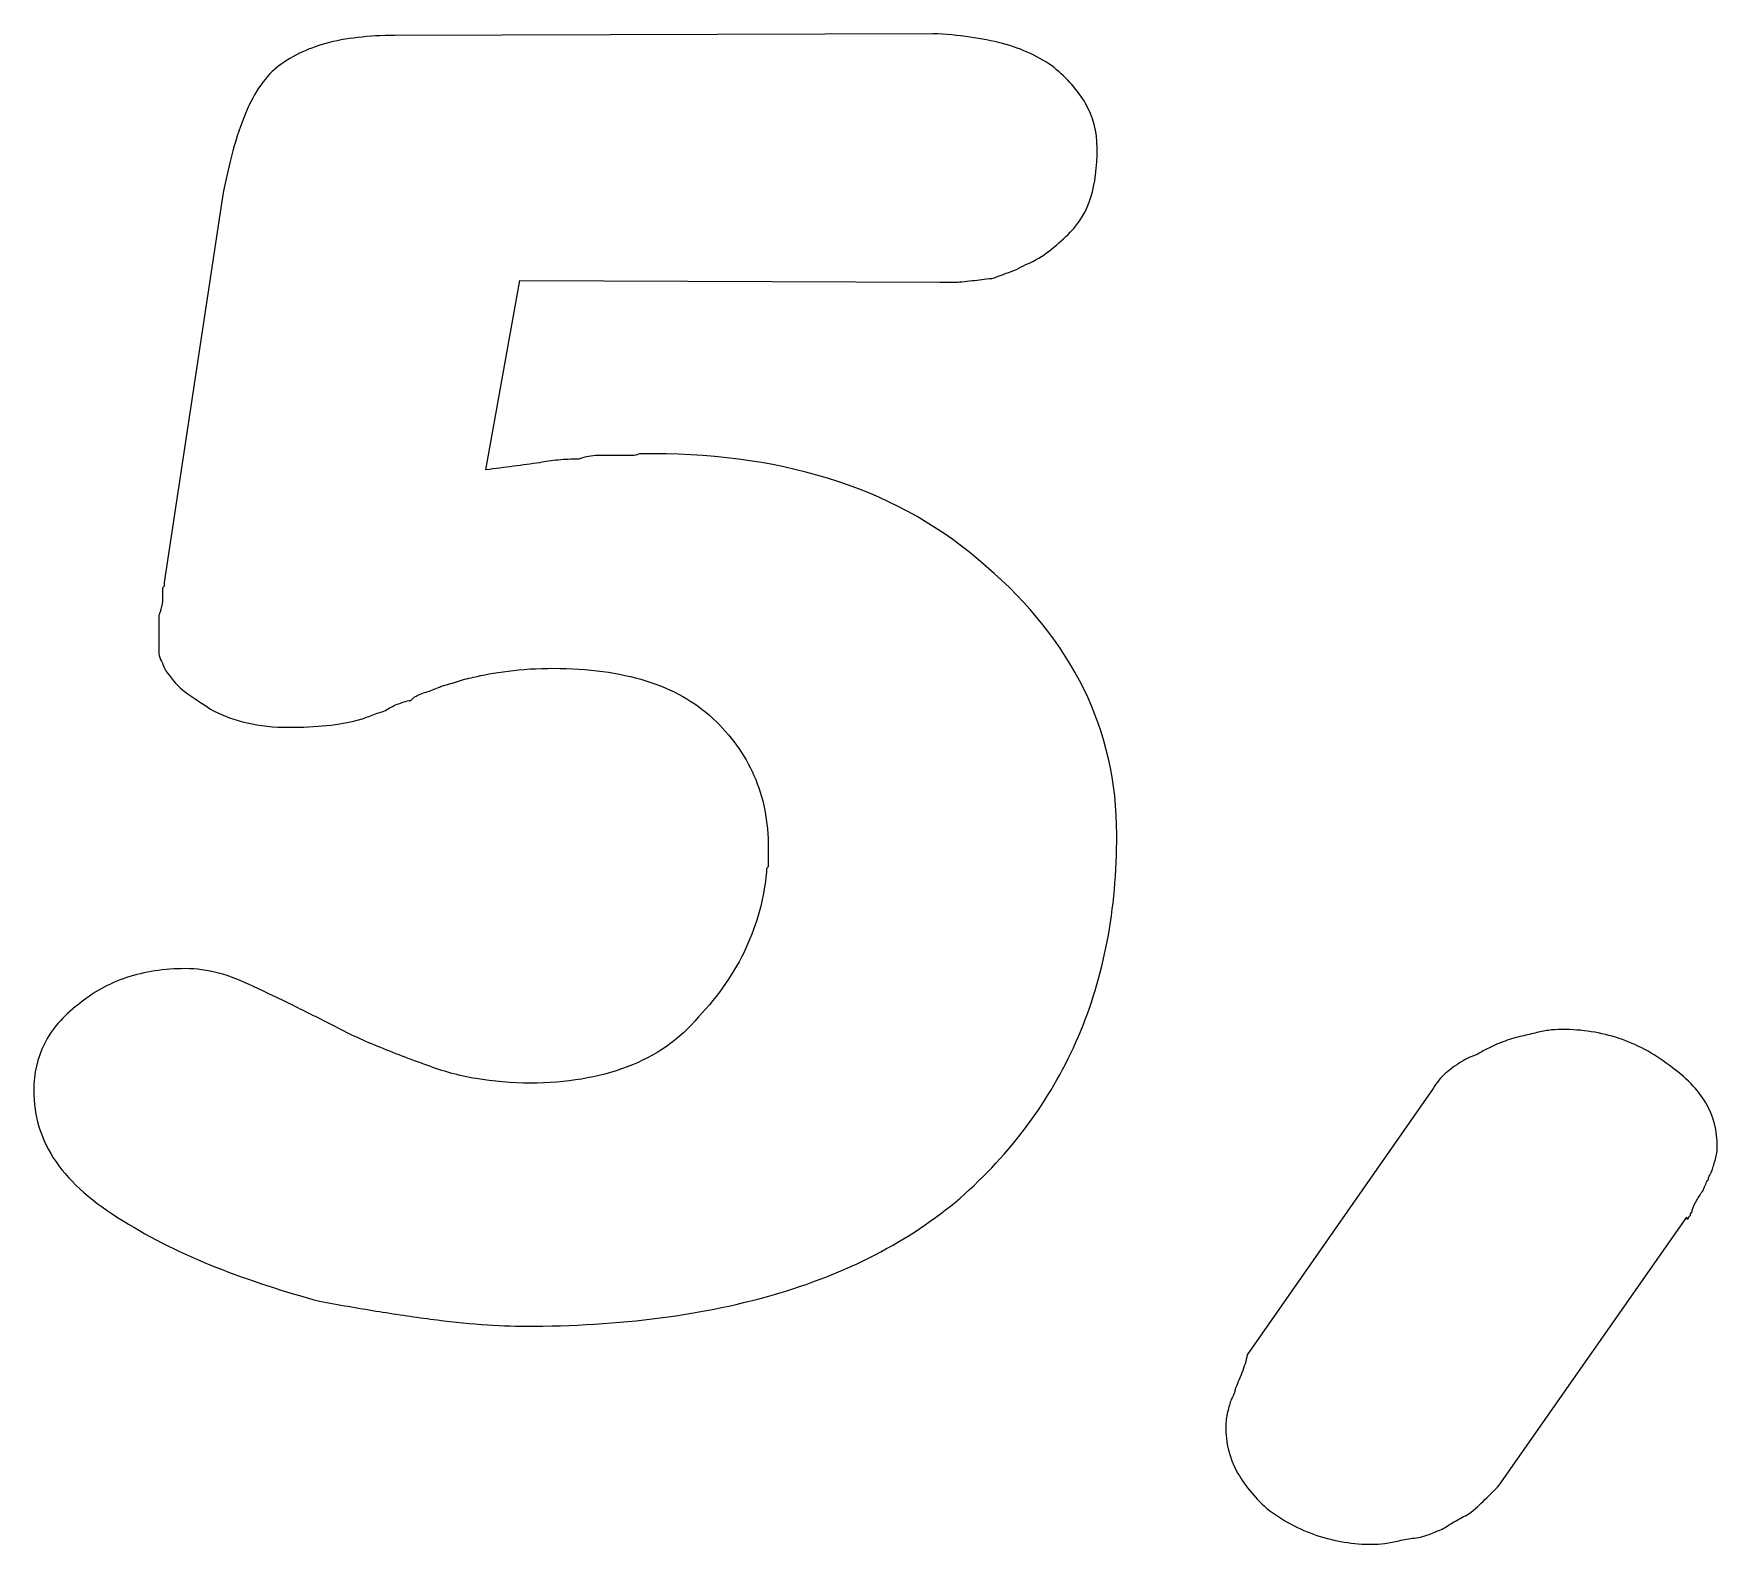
# Model space of a CAD drawing. Header units: millimetres. Extents: x -847 to 848, y -600 to 600.
# Drawn here: x -22.37 to -7.75, y 118.63 to 131.75 of the extents above; entities that cross this region are included whole.
import ezdxf

# ---------------------------------------------------------------- set-up
doc = ezdxf.new("R2010")
doc.units = ezdxf.units.MM
doc.header["$MEASUREMENT"] = 0

msp = doc.modelspace()

# ---------------------------------------------------------------- linework, layer by layer
at = {"color": 250}
for points, knots in [([(-18.1471, 129.6044), (-18.1471, 129.6044), (-18.442, 127.9591), (-18.442, 127.9591), (-18.442, 127.9591), (-18.3592, 127.9694), (-18.279, 127.9798), (-18.2014, 127.9901), (-18.2014, 127.9901), (-18.1238, 128.0005), (-18.0488, 128.0108), (-17.9763, 128.0212), (-17.9763, 128.0212), (-17.9246, 128.0315), (-17.8703, 128.0393), (-17.8133, 128.0445), (-17.8133, 128.0445), (-17.7564, 128.0496), (-17.6969, 128.0522), (-17.6348, 128.0522), (-17.6348, 128.0522), (-17.6038, 128.0626), (-17.5753, 128.0703), (-17.5495, 128.0755), (-17.5495, 128.0755), (-17.5236, 128.0807), (-17.4951, 128.0833), (-17.4641, 128.0833), (-17.4641, 128.0833), (-17.4227, 128.0833), (-17.3839, 128.0833), (-17.3477, 128.0833), (-17.3477, 128.0833), (-17.3115, 128.0833), (-17.2727, 128.0833), (-17.2313, 128.0833), (-17.2313, 128.0833), (-17.2106, 128.0833), (-17.1899, 128.0833), (-17.1692, 128.0833), (-17.1692, 128.0833), (-17.1485, 128.0833), (-17.1278, 128.0884), (-17.1071, 128.0988), (-17.1071, 128.0988), (-17.0864, 128.0988), (-17.0657, 128.0988), (-17.045, 128.0988), (-17.045, 128.0988), (-17.0243, 128.0988), (-17.0036, 128.0988), (-16.9829, 128.0988), (-16.9829, 128.0988), (-16.4034, 128.0988), (-15.8705, 128.0186), (-15.3841, 127.8582), (-15.3841, 127.8582), (-14.8978, 127.6978), (-14.4683, 127.452), (-14.0958, 127.1209), (-14.0958, 127.1209), (-13.7232, 126.8001), (-13.4413, 126.4457), (-13.2498, 126.0576), (-13.2498, 126.0576), (-13.0584, 125.6696), (-12.9627, 125.2479), (-12.9627, 124.7926), (-12.9627, 124.7926), (-12.9627, 124.1406), (-13.0739, 123.556), (-13.2964, 123.0386), (-13.2964, 123.0386), (-13.5189, 122.5211), (-13.8474, 122.0658), (-14.282, 121.6726), (-14.282, 121.6726), (-14.7167, 121.2897), (-15.2548, 121.0026), (-15.8964, 120.8111), (-15.8964, 120.8111), (-16.5379, 120.6197), (-17.2727, 120.524), (-18.1005, 120.524), (-18.1005, 120.524), (-18.2143, 120.524), (-18.3411, 120.5291), (-18.4808, 120.5395), (-18.4808, 120.5395), (-18.6205, 120.5498), (-18.768, 120.5653), (-18.9232, 120.586), (-18.9232, 120.586), (-19.0784, 120.6067), (-19.2362, 120.63), (-19.3966, 120.6559), (-19.3966, 120.6559), (-19.557, 120.6818), (-19.72, 120.7102), (-19.8856, 120.7413), (-19.8856, 120.7413), (-20.196, 120.8241), (-20.4961, 120.9224), (-20.7858, 121.0362), (-20.7858, 121.0362), (-21.0756, 121.15), (-21.3446, 121.2845), (-21.593, 121.4398), (-21.593, 121.4398), (-21.8517, 121.595), (-22.0457, 121.7657), (-22.1751, 121.952), (-22.1751, 121.952), (-22.3044, 122.1383), (-22.3691, 122.3452), (-22.3691, 122.5729), (-22.3691, 122.5729), (-22.3691, 122.7178), (-22.3381, 122.8523), (-22.276, 122.9765), (-22.276, 122.9765), (-22.2139, 123.1006), (-22.1156, 123.2145), (-21.9811, 123.318), (-21.9811, 123.318), (-21.8569, 123.4214), (-21.7172, 123.499), (-21.562, 123.5508), (-21.562, 123.5508), (-21.4067, 123.6025), (-21.236, 123.6284), (-21.0497, 123.6284), (-21.0497, 123.6284), (-20.9566, 123.6284), (-20.8609, 123.6155), (-20.7626, 123.5896), (-20.7626, 123.5896), (-20.6643, 123.5637), (-20.5634, 123.5249), (-20.4599, 123.4732), (-20.4599, 123.4732), (-20.3461, 123.4214), (-20.2322, 123.3671), (-20.1184, 123.3102), (-20.1184, 123.3102), (-20.0046, 123.2533), (-19.8856, 123.1938), (-19.7614, 123.1317), (-19.7614, 123.1317), (-19.6476, 123.0696), (-19.5208, 123.0101), (-19.3811, 122.9532), (-19.3811, 122.9532), (-19.2414, 122.8963), (-19.0991, 122.8419), (-18.9542, 122.7902), (-18.9542, 122.7902), (-18.8197, 122.7385), (-18.6774, 122.6997), (-18.5274, 122.6738), (-18.5274, 122.6738), (-18.3773, 122.6479), (-18.2195, 122.635), (-18.0539, 122.635), (-18.0539, 122.635), (-17.7435, 122.635), (-17.4641, 122.6815), (-17.2157, 122.7747), (-17.2157, 122.7747), (-16.9674, 122.8678), (-16.7604, 123.0127), (-16.5949, 123.2093), (-16.5949, 123.2093), (-16.4189, 123.3956), (-16.2818, 123.5948), (-16.1835, 123.8069), (-16.1835, 123.8069), (-16.0852, 124.019), (-16.0257, 124.2389), (-16.005, 124.4666), (-16.005, 124.4666), (-16.005, 124.4769), (-16.005, 124.4847), (-16.005, 124.4899), (-16.005, 124.4899), (-16.005, 124.4951), (-15.9998, 124.5028), (-15.9895, 124.5132), (-15.9895, 124.5132), (-15.9895, 124.5235), (-15.9895, 124.5313), (-15.9895, 124.5364), (-15.9895, 124.5364), (-15.9895, 124.5416), (-15.9895, 124.5494), (-15.9895, 124.5597), (-15.9895, 124.5597), (-15.9895, 124.5701), (-15.9895, 124.5804), (-15.9895, 124.5908), (-15.9895, 124.5908), (-15.9895, 124.6011), (-15.9895, 124.6115), (-15.9895, 124.6218), (-15.9895, 124.6218), (-15.9895, 124.6218), (-15.9895, 124.627), (-15.9895, 124.6373), (-15.9895, 124.6373), (-15.9895, 124.6477), (-15.9895, 124.658), (-15.9895, 124.6684), (-15.9895, 124.6684), (-15.9895, 124.9064), (-16.0309, 125.1185), (-16.1137, 125.3048), (-16.1137, 125.3048), (-16.1965, 125.4911), (-16.3155, 125.6566), (-16.4707, 125.8015), (-16.4707, 125.8015), (-16.6259, 125.9464), (-16.8199, 126.055), (-17.0528, 126.1275), (-17.0528, 126.1275), (-17.2856, 126.1999), (-17.5521, 126.2361), (-17.8522, 126.2361), (-17.8522, 126.2361), (-17.997, 126.2361), (-18.129, 126.2284), (-18.248, 126.2128), (-18.248, 126.2128), (-18.367, 126.1973), (-18.4679, 126.1792), (-18.5507, 126.1585), (-18.5507, 126.1585), (-18.6024, 126.1482), (-18.6515, 126.1352), (-18.6981, 126.1197), (-18.6981, 126.1197), (-18.7447, 126.1042), (-18.7887, 126.0913), (-18.8301, 126.0809), (-18.8301, 126.0809), (-18.8714, 126.0602), (-18.9102, 126.0447), (-18.9465, 126.0343), (-18.9465, 126.0343), (-18.9827, 126.024), (-19.0215, 126.0085), (-19.0629, 125.9878), (-19.0629, 125.9878), (-19.0732, 125.9774), (-19.081, 125.9697), (-19.0862, 125.9645), (-19.0862, 125.9645), (-19.0913, 125.9593), (-19.0939, 125.9567), (-19.0939, 125.9567), (-19.0939, 125.9567), (-19.0939, 125.9567), (-19.0939, 125.9567), (-19.0939, 125.9567), (-19.0939, 125.9567), (-19.0939, 125.9567), (-19.0939, 125.9567), (-19.0939, 125.9567), (-19.0939, 125.9567), (-19.1043, 125.9567), (-19.1095, 125.9567), (-19.1095, 125.9567), (-19.1095, 125.9567), (-19.1095, 125.9567), (-19.1095, 125.9567), (-19.1095, 125.9567), (-19.1095, 125.9567), (-19.1508, 125.9464), (-19.1896, 125.9334), (-19.2259, 125.9179), (-19.2259, 125.9179), (-19.2621, 125.9024), (-19.2957, 125.8843), (-19.3268, 125.8636), (-19.3268, 125.8636), (-19.3682, 125.8532), (-19.407, 125.8403), (-19.4432, 125.8248), (-19.4432, 125.8248), (-19.4794, 125.8093), (-19.5182, 125.7963), (-19.5596, 125.786), (-19.5596, 125.786), (-19.632, 125.7653), (-19.72, 125.7498), (-19.8235, 125.7394), (-19.8235, 125.7394), (-19.927, 125.7291), (-20.0356, 125.7239), (-20.1494, 125.7239), (-20.1494, 125.7239), (-20.284, 125.7239), (-20.4056, 125.7368), (-20.5142, 125.7627), (-20.5142, 125.7627), (-20.6229, 125.7886), (-20.7186, 125.8222), (-20.8014, 125.8636), (-20.8014, 125.8636), (-20.8842, 125.9153), (-20.9592, 125.9645), (-21.0264, 126.0111), (-21.0264, 126.0111), (-21.0937, 126.0576), (-21.148, 126.1119), (-21.1894, 126.174), (-21.1894, 126.174), (-21.2101, 126.1947), (-21.2256, 126.218), (-21.236, 126.2439), (-21.236, 126.2439), (-21.2463, 126.2698), (-21.2567, 126.293), (-21.267, 126.3137), (-21.267, 126.3137), (-21.2774, 126.3344), (-21.2826, 126.3577), (-21.2826, 126.3836), (-21.2826, 126.3836), (-21.2826, 126.4095), (-21.2826, 126.4327), (-21.2826, 126.4534), (-21.2826, 126.4534), (-21.2826, 126.4845), (-21.2826, 126.5155), (-21.2826, 126.5466), (-21.2826, 126.5466), (-21.2826, 126.5776), (-21.2826, 126.6087), (-21.2826, 126.6397), (-21.2826, 126.6397), (-21.2826, 126.6604), (-21.2826, 126.6759), (-21.2826, 126.6863), (-21.2826, 126.6863), (-21.2826, 126.6966), (-21.2774, 126.7121), (-21.267, 126.7328), (-21.267, 126.7328), (-21.267, 126.7432), (-21.2644, 126.7561), (-21.2593, 126.7716), (-21.2593, 126.7716), (-21.2541, 126.7872), (-21.2515, 126.8001), (-21.2515, 126.8104), (-21.2515, 126.8104), (-21.2515, 126.8104), (-21.2515, 126.8104), (-21.2515, 126.8104), (-21.2515, 126.8104), (-21.2515, 126.8104), (-21.2515, 126.8156), (-21.2515, 126.826), (-21.2515, 126.826), (-21.2515, 126.826), (-21.2515, 126.826), (-21.2515, 126.826), (-21.2515, 126.826), (-21.2515, 126.826), (-21.2515, 126.826), (-21.2515, 126.826), (-21.2515, 126.826), (-21.2515, 126.826), (-21.2515, 126.8286), (-21.2515, 126.8337), (-21.2515, 126.8337), (-21.2515, 126.8389), (-21.2515, 126.8467), (-21.2515, 126.857), (-21.2515, 126.857), (-21.2515, 126.8674), (-21.2515, 126.8777), (-21.2515, 126.8881), (-21.2515, 126.8881), (-21.2515, 126.8984), (-21.2515, 126.9088), (-21.2515, 126.9191), (-21.2515, 126.9191), (-21.2515, 126.9191), (-21.2515, 126.9217), (-21.2515, 126.9269), (-21.2515, 126.9269), (-21.2515, 126.932), (-21.2463, 126.9398), (-21.236, 126.9501), (-21.236, 126.9501), (-21.236, 126.9501), (-21.236, 126.9527), (-21.236, 126.9579), (-21.236, 126.9579), (-21.236, 126.9631), (-21.236, 126.9708), (-21.236, 126.9812), (-21.236, 126.9812), (-21.236, 126.9812), (-20.7393, 130.2719), (-20.7393, 130.2719), (-20.7393, 130.2719), (-20.6875, 130.572), (-20.6229, 130.8203), (-20.5453, 131.017), (-20.5453, 131.017), (-20.4676, 131.2136), (-20.3719, 131.3585), (-20.2581, 131.4516), (-20.2581, 131.4516), (-20.1443, 131.5447), (-20.002, 131.6146), (-19.8312, 131.6611), (-19.8312, 131.6611), (-19.6605, 131.7077), (-19.4613, 131.731), (-19.2336, 131.731), (-19.2336, 131.731), (-19.2336, 131.731), (-14.5614, 131.7465), (-14.5614, 131.7465), (-14.5614, 131.7465), (-14.3338, 131.7362), (-14.132, 131.7077), (-13.9561, 131.6611), (-13.9561, 131.6611), (-13.7802, 131.6146), (-13.6301, 131.5447), (-13.5059, 131.4516), (-13.5059, 131.4516), (-13.3921, 131.3585), (-13.3016, 131.255), (-13.2343, 131.1411), (-13.2343, 131.1411), (-13.167, 131.0273), (-13.1334, 130.898), (-13.1334, 130.7531), (-13.1334, 130.7531), (-13.1334, 130.5875), (-13.1515, 130.4452), (-13.1877, 130.3262), (-13.1877, 130.3262), (-13.2239, 130.2072), (-13.2835, 130.1063), (-13.3662, 130.0235), (-13.3662, 130.0235), (-13.418, 129.9718), (-13.4723, 129.9226), (-13.5292, 129.8761), (-13.5292, 129.8761), (-13.5861, 129.8295), (-13.6456, 129.7907), (-13.7077, 129.7597), (-13.7077, 129.7597), (-13.7388, 129.7493), (-13.7672, 129.7364), (-13.7931, 129.7209), (-13.7931, 129.7209), (-13.819, 129.7053), (-13.8474, 129.6924), (-13.8785, 129.6821), (-13.8785, 129.6821), (-13.9095, 129.6717), (-13.938, 129.6614), (-13.9638, 129.651), (-13.9638, 129.651), (-13.9897, 129.6407), (-14.0182, 129.6303), (-14.0492, 129.62), (-14.0492, 129.62), (-14.0803, 129.62), (-14.1087, 129.6174), (-14.1346, 129.6122), (-14.1346, 129.6122), (-14.1605, 129.607), (-14.1889, 129.6044), (-14.22, 129.6044), (-14.22, 129.6044), (-14.282, 129.5941), (-14.3364, 129.5889), (-14.3829, 129.5889), (-14.3829, 129.5889), (-14.4295, 129.5889), (-14.4683, 129.5889), (-14.4994, 129.5889), (-14.4994, 129.5889), (-14.4994, 129.5889), (-18.1471, 129.6044), (-18.1471, 129.6044), (-18.1471, 129.6044), (-18.1471, 129.6044), (-18.1471, 129.6044), (-18.1471, 129.6044)], [0, 0, 0, 0, 0.008, 0.008, 0.008, 0.008, 0.016, 0.016, 0.016, 0.016, 0.024, 0.024, 0.024, 0.024, 0.032, 0.032, 0.032, 0.032, 0.04, 0.04, 0.04, 0.04, 0.048, 0.048, 0.048, 0.048, 0.056, 0.056, 0.056, 0.056, 0.064, 0.064, 0.064, 0.064, 0.072, 0.072, 0.072, 0.072, 0.08, 0.08, 0.08, 0.08, 0.088, 0.088, 0.088, 0.088, 0.096, 0.096, 0.096, 0.096, 0.104, 0.104, 0.104, 0.104, 0.112, 0.112, 0.112, 0.112, 0.12, 0.12, 0.12, 0.12, 0.128, 0.128, 0.128, 0.128, 0.136, 0.136, 0.136, 0.136, 0.144, 0.144, 0.144, 0.144, 0.152, 0.152, 0.152, 0.152, 0.16, 0.16, 0.16, 0.16, 0.168, 0.168, 0.168, 0.168, 0.176, 0.176, 0.176, 0.176, 0.184, 0.184, 0.184, 0.184, 0.192, 0.192, 0.192, 0.192, 0.2, 0.2, 0.2, 0.2, 0.208, 0.208, 0.208, 0.208, 0.216, 0.216, 0.216, 0.216, 0.224, 0.224, 0.224, 0.224, 0.232, 0.232, 0.232, 0.232, 0.24, 0.24, 0.24, 0.24, 0.248, 0.248, 0.248, 0.248, 0.256, 0.256, 0.256, 0.256, 0.264, 0.264, 0.264, 0.264, 0.272, 0.272, 0.272, 0.272, 0.28, 0.28, 0.28, 0.28, 0.288, 0.288, 0.288, 0.288, 0.296, 0.296, 0.296, 0.296, 0.304, 0.304, 0.304, 0.304, 0.312, 0.312, 0.312, 0.312, 0.32, 0.32, 0.32, 0.32, 0.328, 0.328, 0.328, 0.328, 0.336, 0.336, 0.336, 0.336, 0.344, 0.344, 0.344, 0.344, 0.352, 0.352, 0.352, 0.352, 0.36, 0.36, 0.36, 0.36, 0.368, 0.368, 0.368, 0.368, 0.376, 0.376, 0.376, 0.376, 0.384, 0.384, 0.384, 0.384, 0.392, 0.392, 0.392, 0.392, 0.4, 0.4, 0.4, 0.4, 0.408, 0.408, 0.408, 0.408, 0.416, 0.416, 0.416, 0.416, 0.424, 0.424, 0.424, 0.424, 0.432, 0.432, 0.432, 0.432, 0.44, 0.44, 0.44, 0.44, 0.448, 0.448, 0.448, 0.448, 0.456, 0.456, 0.456, 0.456, 0.464, 0.464, 0.464, 0.464, 0.472, 0.472, 0.472, 0.472, 0.48, 0.48, 0.48, 0.48, 0.488, 0.488, 0.488, 0.488, 0.496, 0.496, 0.496, 0.496, 0.504, 0.504, 0.504, 0.504, 0.512, 0.512, 0.512, 0.512, 0.52, 0.52, 0.52, 0.52, 0.528, 0.528, 0.528, 0.528, 0.536, 0.536, 0.536, 0.536, 0.544, 0.544, 0.544, 0.544, 0.552, 0.552, 0.552, 0.552, 0.56, 0.56, 0.56, 0.56, 0.568, 0.568, 0.568, 0.568, 0.576, 0.576, 0.576, 0.576, 0.584, 0.584, 0.584, 0.584, 0.592, 0.592, 0.592, 0.592, 0.6, 0.6, 0.6, 0.6, 0.608, 0.608, 0.608, 0.608, 0.616, 0.616, 0.616, 0.616, 0.624, 0.624, 0.624, 0.624, 0.632, 0.632, 0.632, 0.632, 0.64, 0.64, 0.64, 0.64, 0.648, 0.648, 0.648, 0.648, 0.656, 0.656, 0.656, 0.656, 0.664, 0.664, 0.664, 0.664, 0.672, 0.672, 0.672, 0.672, 0.68, 0.68, 0.68, 0.68, 0.688, 0.688, 0.688, 0.688, 0.696, 0.696, 0.696, 0.696, 0.704, 0.704, 0.704, 0.704, 0.712, 0.712, 0.712, 0.712, 0.72, 0.72, 0.72, 0.72, 0.728, 0.728, 0.728, 0.728, 0.736, 0.736, 0.736, 0.736, 0.744, 0.744, 0.744, 0.744, 0.752, 0.752, 0.752, 0.752, 0.76, 0.76, 0.76, 0.76, 0.768, 0.768, 0.768, 0.768, 0.776, 0.776, 0.776, 0.776, 0.784, 0.784, 0.784, 0.784, 0.792, 0.792, 0.792, 0.792, 0.8, 0.8, 0.8, 0.8, 0.808, 0.808, 0.808, 0.808, 0.816, 0.816, 0.816, 0.816, 0.824, 0.824, 0.824, 0.824, 0.832, 0.832, 0.832, 0.832, 0.84, 0.84, 0.84, 0.84, 0.848, 0.848, 0.848, 0.848, 0.856, 0.856, 0.856, 0.856, 0.864, 0.864, 0.864, 0.864, 0.872, 0.872, 0.872, 0.872, 0.88, 0.88, 0.88, 0.88, 0.888, 0.888, 0.888, 0.888, 0.896, 0.896, 0.896, 0.896, 0.904, 0.904, 0.904, 0.904, 0.912, 0.912, 0.912, 0.912, 0.92, 0.92, 0.92, 0.92, 0.928, 0.928, 0.928, 0.928, 0.936, 0.936, 0.936, 0.936, 0.944, 0.944, 0.944, 0.944, 0.952, 0.952, 0.952, 0.952, 0.96, 0.96, 0.96, 0.96, 0.968, 0.968, 0.968, 0.968, 0.976, 0.976, 0.976, 0.976, 0.984, 0.984, 0.984, 0.984, 0.992, 0.992, 0.992, 0.992, 1, 1, 1, 1]), ([(-8.0111, 121.4708), (-8.0111, 121.4708), (-9.6409, 119.1425), (-9.6409, 119.1425), (-9.6409, 119.1425), (-9.6823, 119.1011), (-9.7237, 119.0597), (-9.7651, 119.0183), (-9.7651, 119.0183), (-9.8065, 118.9769), (-9.8531, 118.9355), (-9.9048, 118.8941), (-9.9048, 118.8941), (-9.9462, 118.8734), (-9.985, 118.8527), (-10.0212, 118.832), (-10.0212, 118.832), (-10.0574, 118.8113), (-10.0911, 118.7906), (-10.1221, 118.7699), (-10.1221, 118.7699), (-10.1428, 118.7596), (-10.1609, 118.7518), (-10.1764, 118.7467), (-10.1764, 118.7467), (-10.192, 118.7415), (-10.2101, 118.7337), (-10.2308, 118.7234), (-10.2308, 118.7234), (-10.2825, 118.7027), (-10.3317, 118.6897), (-10.3782, 118.6846), (-10.3782, 118.6846), (-10.4248, 118.6794), (-10.4688, 118.6716), (-10.5102, 118.6613), (-10.5102, 118.6613), (-10.5516, 118.6509), (-10.593, 118.6432), (-10.6343, 118.638), (-10.6343, 118.638), (-10.6757, 118.6328), (-10.712, 118.6302), (-10.743, 118.6302), (-10.743, 118.6302), (-10.9086, 118.6302), (-11.069, 118.6561), (-11.2242, 118.7079), (-11.2242, 118.7079), (-11.3794, 118.7596), (-11.5243, 118.8372), (-11.6588, 118.9407), (-11.6588, 118.9407), (-11.7726, 119.0442), (-11.8606, 119.1528), (-11.9227, 119.2667), (-11.9227, 119.2667), (-11.9848, 119.3805), (-12.0158, 119.5098), (-12.0158, 119.6547), (-12.0158, 119.6547), (-12.0158, 119.6961), (-12.0106, 119.7375), (-12.0003, 119.7789), (-12.0003, 119.7789), (-11.99, 119.8203), (-11.9796, 119.8565), (-11.9693, 119.8875), (-11.9693, 119.8875), (-11.9589, 119.9082), (-11.9511, 119.9238), (-11.946, 119.9341), (-11.946, 119.9341), (-11.9408, 119.9445), (-11.9382, 119.9548), (-11.9382, 119.9652), (-11.9382, 119.9652), (-11.9175, 120.0169), (-11.8968, 120.0686), (-11.8761, 120.1204), (-11.8761, 120.1204), (-11.8554, 120.1721), (-11.8399, 120.2239), (-11.8296, 120.2756), (-11.8296, 120.2756), (-11.8296, 120.2756), (-10.2152, 122.5884), (-10.2152, 122.5884), (-10.2152, 122.5884), (-10.1842, 122.6401), (-10.148, 122.6841), (-10.1066, 122.7203), (-10.1066, 122.7203), (-10.0652, 122.7566), (-10.0186, 122.7902), (-9.9669, 122.8212), (-9.9669, 122.8212), (-9.9358, 122.8419), (-9.9048, 122.8575), (-9.8738, 122.8678), (-9.8738, 122.8678), (-9.8427, 122.8782), (-9.8117, 122.8937), (-9.7806, 122.9144), (-9.7806, 122.9144), (-9.7599, 122.9247), (-9.7341, 122.9377), (-9.703, 122.9532), (-9.703, 122.9532), (-9.672, 122.9687), (-9.6409, 122.9816), (-9.6099, 122.992), (-9.6099, 122.992), (-9.5581, 123.0127), (-9.509, 123.0282), (-9.4624, 123.0386), (-9.4624, 123.0386), (-9.4159, 123.0489), (-9.3719, 123.0592), (-9.3305, 123.0696), (-9.3305, 123.0696), (-9.2891, 123.0799), (-9.2503, 123.0877), (-9.2141, 123.0929), (-9.2141, 123.0929), (-9.1778, 123.0981), (-9.139, 123.1006), (-9.0976, 123.1006), (-9.0976, 123.1006), (-8.9217, 123.1006), (-8.7562, 123.0748), (-8.6009, 123.023), (-8.6009, 123.023), (-8.4457, 122.9713), (-8.3008, 122.8937), (-8.1663, 122.7902), (-8.1663, 122.7902), (-8.0214, 122.6867), (-7.9154, 122.5781), (-7.8481, 122.4642), (-7.8481, 122.4642), (-7.7808, 122.3504), (-7.7472, 122.221), (-7.7472, 122.0762), (-7.7472, 122.0762), (-7.7472, 122.0451), (-7.7524, 122.0115), (-7.7627, 121.9753), (-7.7627, 121.9753), (-7.7731, 121.9391), (-7.7834, 121.9054), (-7.7938, 121.8744), (-7.7938, 121.8744), (-7.8041, 121.8537), (-7.8119, 121.8382), (-7.8171, 121.8278), (-7.8171, 121.8278), (-7.8222, 121.8175), (-7.8248, 121.8071), (-7.8248, 121.7968), (-7.8248, 121.7968), (-7.8352, 121.7864), (-7.8429, 121.7735), (-7.8481, 121.758), (-7.8481, 121.758), (-7.8533, 121.7424), (-7.861, 121.7243), (-7.8714, 121.7036), (-7.8714, 121.7036), (-7.8921, 121.6726), (-7.9102, 121.6441), (-7.9257, 121.6183), (-7.9257, 121.6183), (-7.9412, 121.5924), (-7.9542, 121.5639), (-7.9645, 121.5329), (-7.9645, 121.5329), (-7.9645, 121.5329), (-7.9645, 121.5303), (-7.9645, 121.5251), (-7.9645, 121.5251), (-7.9645, 121.52), (-7.9645, 121.5174), (-7.9645, 121.5174), (-7.9645, 121.5174), (-7.9749, 121.507), (-7.9801, 121.4993), (-7.9801, 121.4941), (-7.9801, 121.4941), (-7.9801, 121.4889), (-7.9801, 121.4863), (-7.9801, 121.4863), (-7.9801, 121.4863), (-7.9801, 121.4863), (-7.9826, 121.4837), (-7.9878, 121.4786), (-7.9878, 121.4786), (-7.993, 121.4734), (-7.9956, 121.4708), (-7.9956, 121.4708), (-7.9956, 121.4708), (-7.9956, 121.4605), (-7.9982, 121.4553), (-8.0033, 121.4553), (-8.0033, 121.4553), (-8.0085, 121.4553), (-8.0111, 121.4553), (-8.0111, 121.4553), (-8.0111, 121.4553), (-8.0111, 121.4553), (-8.0111, 121.4708), (-8.0111, 121.4708)], [0, 0, 0, 0, 0.0188679, 0.0188679, 0.0188679, 0.0188679, 0.0377358, 0.0377358, 0.0377358, 0.0377358, 0.0566038, 0.0566038, 0.0566038, 0.0566038, 0.0754717, 0.0754717, 0.0754717, 0.0754717, 0.0943396, 0.0943396, 0.0943396, 0.0943396, 0.1132075, 0.1132075, 0.1132075, 0.1132075, 0.1320755, 0.1320755, 0.1320755, 0.1320755, 0.1509434, 0.1509434, 0.1509434, 0.1509434, 0.1698113, 0.1698113, 0.1698113, 0.1698113, 0.1886792, 0.1886792, 0.1886792, 0.1886792, 0.2075472, 0.2075472, 0.2075472, 0.2075472, 0.2264151, 0.2264151, 0.2264151, 0.2264151, 0.245283, 0.245283, 0.245283, 0.245283, 0.2641509, 0.2641509, 0.2641509, 0.2641509, 0.2830189, 0.2830189, 0.2830189, 0.2830189, 0.3018868, 0.3018868, 0.3018868, 0.3018868, 0.3207547, 0.3207547, 0.3207547, 0.3207547, 0.3396226, 0.3396226, 0.3396226, 0.3396226, 0.3584906, 0.3584906, 0.3584906, 0.3584906, 0.3773585, 0.3773585, 0.3773585, 0.3773585, 0.3962264, 0.3962264, 0.3962264, 0.3962264, 0.4150943, 0.4150943, 0.4150943, 0.4150943, 0.4339623, 0.4339623, 0.4339623, 0.4339623, 0.4528302, 0.4528302, 0.4528302, 0.4528302, 0.4716981, 0.4716981, 0.4716981, 0.4716981, 0.490566, 0.490566, 0.490566, 0.490566, 0.509434, 0.509434, 0.509434, 0.509434, 0.5283019, 0.5283019, 0.5283019, 0.5283019, 0.5471698, 0.5471698, 0.5471698, 0.5471698, 0.5660377, 0.5660377, 0.5660377, 0.5660377, 0.5849057, 0.5849057, 0.5849057, 0.5849057, 0.6037736, 0.6037736, 0.6037736, 0.6037736, 0.6226415, 0.6226415, 0.6226415, 0.6226415, 0.6415094, 0.6415094, 0.6415094, 0.6415094, 0.6603774, 0.6603774, 0.6603774, 0.6603774, 0.6792453, 0.6792453, 0.6792453, 0.6792453, 0.6981132, 0.6981132, 0.6981132, 0.6981132, 0.7169811, 0.7169811, 0.7169811, 0.7169811, 0.7358491, 0.7358491, 0.7358491, 0.7358491, 0.754717, 0.754717, 0.754717, 0.754717, 0.7735849, 0.7735849, 0.7735849, 0.7735849, 0.7924528, 0.7924528, 0.7924528, 0.7924528, 0.8113208, 0.8113208, 0.8113208, 0.8113208, 0.8301887, 0.8301887, 0.8301887, 0.8301887, 0.8490566, 0.8490566, 0.8490566, 0.8490566, 0.8679245, 0.8679245, 0.8679245, 0.8679245, 0.8867925, 0.8867925, 0.8867925, 0.8867925, 0.9056604, 0.9056604, 0.9056604, 0.9056604, 0.9245283, 0.9245283, 0.9245283, 0.9245283, 0.9433962, 0.9433962, 0.9433962, 0.9433962, 0.9622642, 0.9622642, 0.9622642, 0.9622642, 0.9811321, 0.9811321, 0.9811321, 0.9811321, 1, 1, 1, 1])]:
    msp.add_open_spline(points, degree=3, knots=knots, dxfattribs=at)
at = {"color": 250, "lineweight": 5}
for points, knots in [([(-18.1471, 129.6044), (-18.1471, 129.6044), (-18.442, 127.9591), (-18.442, 127.9591), (-18.442, 127.9591), (-18.3592, 127.9694), (-18.279, 127.9798), (-18.2014, 127.9901), (-18.2014, 127.9901), (-18.1238, 128.0005), (-18.0488, 128.0108), (-17.9763, 128.0212), (-17.9763, 128.0212), (-17.9246, 128.0315), (-17.8703, 128.0393), (-17.8133, 128.0445), (-17.8133, 128.0445), (-17.7564, 128.0496), (-17.6969, 128.0522), (-17.6348, 128.0522), (-17.6348, 128.0522), (-17.6038, 128.0626), (-17.5753, 128.0703), (-17.5495, 128.0755), (-17.5495, 128.0755), (-17.5236, 128.0807), (-17.4951, 128.0833), (-17.4641, 128.0833), (-17.4641, 128.0833), (-17.4227, 128.0833), (-17.3839, 128.0833), (-17.3477, 128.0833), (-17.3477, 128.0833), (-17.3115, 128.0833), (-17.2727, 128.0833), (-17.2313, 128.0833), (-17.2313, 128.0833), (-17.2106, 128.0833), (-17.1899, 128.0833), (-17.1692, 128.0833), (-17.1692, 128.0833), (-17.1485, 128.0833), (-17.1278, 128.0884), (-17.1071, 128.0988), (-17.1071, 128.0988), (-17.0864, 128.0988), (-17.0657, 128.0988), (-17.045, 128.0988), (-17.045, 128.0988), (-17.0243, 128.0988), (-17.0036, 128.0988), (-16.9829, 128.0988), (-16.9829, 128.0988), (-16.4034, 128.0988), (-15.8705, 128.0186), (-15.3841, 127.8582), (-15.3841, 127.8582), (-14.8978, 127.6978), (-14.4683, 127.452), (-14.0958, 127.1209), (-14.0958, 127.1209), (-13.7232, 126.8001), (-13.4413, 126.4457), (-13.2498, 126.0576), (-13.2498, 126.0576), (-13.0584, 125.6696), (-12.9627, 125.2479), (-12.9627, 124.7926), (-12.9627, 124.7926), (-12.9627, 124.1406), (-13.0739, 123.556), (-13.2964, 123.0386), (-13.2964, 123.0386), (-13.5189, 122.5211), (-13.8474, 122.0658), (-14.282, 121.6726), (-14.282, 121.6726), (-14.7167, 121.2897), (-15.2548, 121.0026), (-15.8964, 120.8111), (-15.8964, 120.8111), (-16.5379, 120.6197), (-17.2727, 120.524), (-18.1005, 120.524), (-18.1005, 120.524), (-18.2143, 120.524), (-18.3411, 120.5291), (-18.4808, 120.5395), (-18.4808, 120.5395), (-18.6205, 120.5498), (-18.768, 120.5653), (-18.9232, 120.586), (-18.9232, 120.586), (-19.0784, 120.6067), (-19.2362, 120.63), (-19.3966, 120.6559), (-19.3966, 120.6559), (-19.557, 120.6818), (-19.72, 120.7102), (-19.8856, 120.7413), (-19.8856, 120.7413), (-20.196, 120.8241), (-20.4961, 120.9224), (-20.7858, 121.0362), (-20.7858, 121.0362), (-21.0756, 121.15), (-21.3446, 121.2845), (-21.593, 121.4398), (-21.593, 121.4398), (-21.8517, 121.595), (-22.0457, 121.7657), (-22.1751, 121.952), (-22.1751, 121.952), (-22.3044, 122.1383), (-22.3691, 122.3452), (-22.3691, 122.5729), (-22.3691, 122.5729), (-22.3691, 122.7178), (-22.3381, 122.8523), (-22.276, 122.9765), (-22.276, 122.9765), (-22.2139, 123.1006), (-22.1156, 123.2145), (-21.9811, 123.318), (-21.9811, 123.318), (-21.8569, 123.4214), (-21.7172, 123.499), (-21.562, 123.5508), (-21.562, 123.5508), (-21.4067, 123.6025), (-21.236, 123.6284), (-21.0497, 123.6284), (-21.0497, 123.6284), (-20.9566, 123.6284), (-20.8609, 123.6155), (-20.7626, 123.5896), (-20.7626, 123.5896), (-20.6643, 123.5637), (-20.5634, 123.5249), (-20.4599, 123.4732), (-20.4599, 123.4732), (-20.3461, 123.4214), (-20.2322, 123.3671), (-20.1184, 123.3102), (-20.1184, 123.3102), (-20.0046, 123.2533), (-19.8856, 123.1938), (-19.7614, 123.1317), (-19.7614, 123.1317), (-19.6476, 123.0696), (-19.5208, 123.0101), (-19.3811, 122.9532), (-19.3811, 122.9532), (-19.2414, 122.8963), (-19.0991, 122.8419), (-18.9542, 122.7902), (-18.9542, 122.7902), (-18.8197, 122.7385), (-18.6774, 122.6997), (-18.5274, 122.6738), (-18.5274, 122.6738), (-18.3773, 122.6479), (-18.2195, 122.635), (-18.0539, 122.635), (-18.0539, 122.635), (-17.7435, 122.635), (-17.4641, 122.6815), (-17.2157, 122.7747), (-17.2157, 122.7747), (-16.9674, 122.8678), (-16.7604, 123.0127), (-16.5949, 123.2093), (-16.5949, 123.2093), (-16.4189, 123.3956), (-16.2818, 123.5948), (-16.1835, 123.8069), (-16.1835, 123.8069), (-16.0852, 124.019), (-16.0257, 124.2389), (-16.005, 124.4666), (-16.005, 124.4666), (-16.005, 124.4769), (-16.005, 124.4847), (-16.005, 124.4899), (-16.005, 124.4899), (-16.005, 124.4951), (-15.9998, 124.5028), (-15.9895, 124.5132), (-15.9895, 124.5132), (-15.9895, 124.5235), (-15.9895, 124.5313), (-15.9895, 124.5364), (-15.9895, 124.5364), (-15.9895, 124.5416), (-15.9895, 124.5494), (-15.9895, 124.5597), (-15.9895, 124.5597), (-15.9895, 124.5701), (-15.9895, 124.5804), (-15.9895, 124.5908), (-15.9895, 124.5908), (-15.9895, 124.6011), (-15.9895, 124.6115), (-15.9895, 124.6218), (-15.9895, 124.6218), (-15.9895, 124.6218), (-15.9895, 124.627), (-15.9895, 124.6373), (-15.9895, 124.6373), (-15.9895, 124.6477), (-15.9895, 124.658), (-15.9895, 124.6684), (-15.9895, 124.6684), (-15.9895, 124.9064), (-16.0309, 125.1185), (-16.1137, 125.3048), (-16.1137, 125.3048), (-16.1965, 125.4911), (-16.3155, 125.6566), (-16.4707, 125.8015), (-16.4707, 125.8015), (-16.6259, 125.9464), (-16.8199, 126.055), (-17.0528, 126.1275), (-17.0528, 126.1275), (-17.2856, 126.1999), (-17.5521, 126.2361), (-17.8522, 126.2361), (-17.8522, 126.2361), (-17.997, 126.2361), (-18.129, 126.2284), (-18.248, 126.2128), (-18.248, 126.2128), (-18.367, 126.1973), (-18.4679, 126.1792), (-18.5507, 126.1585), (-18.5507, 126.1585), (-18.6024, 126.1482), (-18.6515, 126.1352), (-18.6981, 126.1197), (-18.6981, 126.1197), (-18.7447, 126.1042), (-18.7887, 126.0913), (-18.8301, 126.0809), (-18.8301, 126.0809), (-18.8714, 126.0602), (-18.9102, 126.0447), (-18.9465, 126.0343), (-18.9465, 126.0343), (-18.9827, 126.024), (-19.0215, 126.0085), (-19.0629, 125.9878), (-19.0629, 125.9878), (-19.0732, 125.9774), (-19.081, 125.9697), (-19.0862, 125.9645), (-19.0862, 125.9645), (-19.0913, 125.9593), (-19.0939, 125.9567), (-19.0939, 125.9567), (-19.0939, 125.9567), (-19.0939, 125.9567), (-19.0939, 125.9567), (-19.0939, 125.9567), (-19.0939, 125.9567), (-19.0939, 125.9567), (-19.0939, 125.9567), (-19.0939, 125.9567), (-19.0939, 125.9567), (-19.1043, 125.9567), (-19.1095, 125.9567), (-19.1095, 125.9567), (-19.1095, 125.9567), (-19.1095, 125.9567), (-19.1095, 125.9567), (-19.1095, 125.9567), (-19.1095, 125.9567), (-19.1508, 125.9464), (-19.1896, 125.9334), (-19.2259, 125.9179), (-19.2259, 125.9179), (-19.2621, 125.9024), (-19.2957, 125.8843), (-19.3268, 125.8636), (-19.3268, 125.8636), (-19.3682, 125.8532), (-19.407, 125.8403), (-19.4432, 125.8248), (-19.4432, 125.8248), (-19.4794, 125.8093), (-19.5182, 125.7963), (-19.5596, 125.786), (-19.5596, 125.786), (-19.632, 125.7653), (-19.72, 125.7498), (-19.8235, 125.7394), (-19.8235, 125.7394), (-19.927, 125.7291), (-20.0356, 125.7239), (-20.1494, 125.7239), (-20.1494, 125.7239), (-20.284, 125.7239), (-20.4056, 125.7368), (-20.5142, 125.7627), (-20.5142, 125.7627), (-20.6229, 125.7886), (-20.7186, 125.8222), (-20.8014, 125.8636), (-20.8014, 125.8636), (-20.8842, 125.9153), (-20.9592, 125.9645), (-21.0264, 126.0111), (-21.0264, 126.0111), (-21.0937, 126.0576), (-21.148, 126.1119), (-21.1894, 126.174), (-21.1894, 126.174), (-21.2101, 126.1947), (-21.2256, 126.218), (-21.236, 126.2439), (-21.236, 126.2439), (-21.2463, 126.2698), (-21.2567, 126.293), (-21.267, 126.3137), (-21.267, 126.3137), (-21.2774, 126.3344), (-21.2826, 126.3577), (-21.2826, 126.3836), (-21.2826, 126.3836), (-21.2826, 126.4095), (-21.2826, 126.4327), (-21.2826, 126.4534), (-21.2826, 126.4534), (-21.2826, 126.4845), (-21.2826, 126.5155), (-21.2826, 126.5466), (-21.2826, 126.5466), (-21.2826, 126.5776), (-21.2826, 126.6087), (-21.2826, 126.6397), (-21.2826, 126.6397), (-21.2826, 126.6604), (-21.2826, 126.6759), (-21.2826, 126.6863), (-21.2826, 126.6863), (-21.2826, 126.6966), (-21.2774, 126.7121), (-21.267, 126.7328), (-21.267, 126.7328), (-21.267, 126.7432), (-21.2644, 126.7561), (-21.2593, 126.7716), (-21.2593, 126.7716), (-21.2541, 126.7872), (-21.2515, 126.8001), (-21.2515, 126.8104), (-21.2515, 126.8104), (-21.2515, 126.8104), (-21.2515, 126.8104), (-21.2515, 126.8104), (-21.2515, 126.8104), (-21.2515, 126.8104), (-21.2515, 126.8156), (-21.2515, 126.826), (-21.2515, 126.826), (-21.2515, 126.826), (-21.2515, 126.826), (-21.2515, 126.826), (-21.2515, 126.826), (-21.2515, 126.826), (-21.2515, 126.826), (-21.2515, 126.826), (-21.2515, 126.826), (-21.2515, 126.826), (-21.2515, 126.8286), (-21.2515, 126.8337), (-21.2515, 126.8337), (-21.2515, 126.8389), (-21.2515, 126.8467), (-21.2515, 126.857), (-21.2515, 126.857), (-21.2515, 126.8674), (-21.2515, 126.8777), (-21.2515, 126.8881), (-21.2515, 126.8881), (-21.2515, 126.8984), (-21.2515, 126.9088), (-21.2515, 126.9191), (-21.2515, 126.9191), (-21.2515, 126.9191), (-21.2515, 126.9217), (-21.2515, 126.9269), (-21.2515, 126.9269), (-21.2515, 126.932), (-21.2463, 126.9398), (-21.236, 126.9501), (-21.236, 126.9501), (-21.236, 126.9501), (-21.236, 126.9527), (-21.236, 126.9579), (-21.236, 126.9579), (-21.236, 126.9631), (-21.236, 126.9708), (-21.236, 126.9812), (-21.236, 126.9812), (-21.236, 126.9812), (-20.7393, 130.2719), (-20.7393, 130.2719), (-20.7393, 130.2719), (-20.6875, 130.572), (-20.6229, 130.8203), (-20.5453, 131.017), (-20.5453, 131.017), (-20.4676, 131.2136), (-20.3719, 131.3585), (-20.2581, 131.4516), (-20.2581, 131.4516), (-20.1443, 131.5447), (-20.002, 131.6146), (-19.8312, 131.6611), (-19.8312, 131.6611), (-19.6605, 131.7077), (-19.4613, 131.731), (-19.2336, 131.731), (-19.2336, 131.731), (-19.2336, 131.731), (-14.5614, 131.7465), (-14.5614, 131.7465), (-14.5614, 131.7465), (-14.3338, 131.7362), (-14.132, 131.7077), (-13.9561, 131.6611), (-13.9561, 131.6611), (-13.7802, 131.6146), (-13.6301, 131.5447), (-13.5059, 131.4516), (-13.5059, 131.4516), (-13.3921, 131.3585), (-13.3016, 131.255), (-13.2343, 131.1411), (-13.2343, 131.1411), (-13.167, 131.0273), (-13.1334, 130.898), (-13.1334, 130.7531), (-13.1334, 130.7531), (-13.1334, 130.5875), (-13.1515, 130.4452), (-13.1877, 130.3262), (-13.1877, 130.3262), (-13.2239, 130.2072), (-13.2835, 130.1063), (-13.3662, 130.0235), (-13.3662, 130.0235), (-13.418, 129.9718), (-13.4723, 129.9226), (-13.5292, 129.8761), (-13.5292, 129.8761), (-13.5861, 129.8295), (-13.6456, 129.7907), (-13.7077, 129.7597), (-13.7077, 129.7597), (-13.7388, 129.7493), (-13.7672, 129.7364), (-13.7931, 129.7209), (-13.7931, 129.7209), (-13.819, 129.7053), (-13.8474, 129.6924), (-13.8785, 129.6821), (-13.8785, 129.6821), (-13.9095, 129.6717), (-13.938, 129.6614), (-13.9638, 129.651), (-13.9638, 129.651), (-13.9897, 129.6407), (-14.0182, 129.6303), (-14.0492, 129.62), (-14.0492, 129.62), (-14.0803, 129.62), (-14.1087, 129.6174), (-14.1346, 129.6122), (-14.1346, 129.6122), (-14.1605, 129.607), (-14.1889, 129.6044), (-14.22, 129.6044), (-14.22, 129.6044), (-14.282, 129.5941), (-14.3364, 129.5889), (-14.3829, 129.5889), (-14.3829, 129.5889), (-14.4295, 129.5889), (-14.4683, 129.5889), (-14.4994, 129.5889), (-14.4994, 129.5889), (-14.4994, 129.5889), (-18.1471, 129.6044), (-18.1471, 129.6044), (-18.1471, 129.6044), (-18.1471, 129.6044), (-18.1471, 129.6044), (-18.1471, 129.6044)], [0, 0, 0, 0, 0.008, 0.008, 0.008, 0.008, 0.016, 0.016, 0.016, 0.016, 0.024, 0.024, 0.024, 0.024, 0.032, 0.032, 0.032, 0.032, 0.04, 0.04, 0.04, 0.04, 0.048, 0.048, 0.048, 0.048, 0.056, 0.056, 0.056, 0.056, 0.064, 0.064, 0.064, 0.064, 0.072, 0.072, 0.072, 0.072, 0.08, 0.08, 0.08, 0.08, 0.088, 0.088, 0.088, 0.088, 0.096, 0.096, 0.096, 0.096, 0.104, 0.104, 0.104, 0.104, 0.112, 0.112, 0.112, 0.112, 0.12, 0.12, 0.12, 0.12, 0.128, 0.128, 0.128, 0.128, 0.136, 0.136, 0.136, 0.136, 0.144, 0.144, 0.144, 0.144, 0.152, 0.152, 0.152, 0.152, 0.16, 0.16, 0.16, 0.16, 0.168, 0.168, 0.168, 0.168, 0.176, 0.176, 0.176, 0.176, 0.184, 0.184, 0.184, 0.184, 0.192, 0.192, 0.192, 0.192, 0.2, 0.2, 0.2, 0.2, 0.208, 0.208, 0.208, 0.208, 0.216, 0.216, 0.216, 0.216, 0.224, 0.224, 0.224, 0.224, 0.232, 0.232, 0.232, 0.232, 0.24, 0.24, 0.24, 0.24, 0.248, 0.248, 0.248, 0.248, 0.256, 0.256, 0.256, 0.256, 0.264, 0.264, 0.264, 0.264, 0.272, 0.272, 0.272, 0.272, 0.28, 0.28, 0.28, 0.28, 0.288, 0.288, 0.288, 0.288, 0.296, 0.296, 0.296, 0.296, 0.304, 0.304, 0.304, 0.304, 0.312, 0.312, 0.312, 0.312, 0.32, 0.32, 0.32, 0.32, 0.328, 0.328, 0.328, 0.328, 0.336, 0.336, 0.336, 0.336, 0.344, 0.344, 0.344, 0.344, 0.352, 0.352, 0.352, 0.352, 0.36, 0.36, 0.36, 0.36, 0.368, 0.368, 0.368, 0.368, 0.376, 0.376, 0.376, 0.376, 0.384, 0.384, 0.384, 0.384, 0.392, 0.392, 0.392, 0.392, 0.4, 0.4, 0.4, 0.4, 0.408, 0.408, 0.408, 0.408, 0.416, 0.416, 0.416, 0.416, 0.424, 0.424, 0.424, 0.424, 0.432, 0.432, 0.432, 0.432, 0.44, 0.44, 0.44, 0.44, 0.448, 0.448, 0.448, 0.448, 0.456, 0.456, 0.456, 0.456, 0.464, 0.464, 0.464, 0.464, 0.472, 0.472, 0.472, 0.472, 0.48, 0.48, 0.48, 0.48, 0.488, 0.488, 0.488, 0.488, 0.496, 0.496, 0.496, 0.496, 0.504, 0.504, 0.504, 0.504, 0.512, 0.512, 0.512, 0.512, 0.52, 0.52, 0.52, 0.52, 0.528, 0.528, 0.528, 0.528, 0.536, 0.536, 0.536, 0.536, 0.544, 0.544, 0.544, 0.544, 0.552, 0.552, 0.552, 0.552, 0.56, 0.56, 0.56, 0.56, 0.568, 0.568, 0.568, 0.568, 0.576, 0.576, 0.576, 0.576, 0.584, 0.584, 0.584, 0.584, 0.592, 0.592, 0.592, 0.592, 0.6, 0.6, 0.6, 0.6, 0.608, 0.608, 0.608, 0.608, 0.616, 0.616, 0.616, 0.616, 0.624, 0.624, 0.624, 0.624, 0.632, 0.632, 0.632, 0.632, 0.64, 0.64, 0.64, 0.64, 0.648, 0.648, 0.648, 0.648, 0.656, 0.656, 0.656, 0.656, 0.664, 0.664, 0.664, 0.664, 0.672, 0.672, 0.672, 0.672, 0.68, 0.68, 0.68, 0.68, 0.688, 0.688, 0.688, 0.688, 0.696, 0.696, 0.696, 0.696, 0.704, 0.704, 0.704, 0.704, 0.712, 0.712, 0.712, 0.712, 0.72, 0.72, 0.72, 0.72, 0.728, 0.728, 0.728, 0.728, 0.736, 0.736, 0.736, 0.736, 0.744, 0.744, 0.744, 0.744, 0.752, 0.752, 0.752, 0.752, 0.76, 0.76, 0.76, 0.76, 0.768, 0.768, 0.768, 0.768, 0.776, 0.776, 0.776, 0.776, 0.784, 0.784, 0.784, 0.784, 0.792, 0.792, 0.792, 0.792, 0.8, 0.8, 0.8, 0.8, 0.808, 0.808, 0.808, 0.808, 0.816, 0.816, 0.816, 0.816, 0.824, 0.824, 0.824, 0.824, 0.832, 0.832, 0.832, 0.832, 0.84, 0.84, 0.84, 0.84, 0.848, 0.848, 0.848, 0.848, 0.856, 0.856, 0.856, 0.856, 0.864, 0.864, 0.864, 0.864, 0.872, 0.872, 0.872, 0.872, 0.88, 0.88, 0.88, 0.88, 0.888, 0.888, 0.888, 0.888, 0.896, 0.896, 0.896, 0.896, 0.904, 0.904, 0.904, 0.904, 0.912, 0.912, 0.912, 0.912, 0.92, 0.92, 0.92, 0.92, 0.928, 0.928, 0.928, 0.928, 0.936, 0.936, 0.936, 0.936, 0.944, 0.944, 0.944, 0.944, 0.952, 0.952, 0.952, 0.952, 0.96, 0.96, 0.96, 0.96, 0.968, 0.968, 0.968, 0.968, 0.976, 0.976, 0.976, 0.976, 0.984, 0.984, 0.984, 0.984, 0.992, 0.992, 0.992, 0.992, 1, 1, 1, 1]), ([(-8.0111, 121.4708), (-8.0111, 121.4708), (-9.6409, 119.1425), (-9.6409, 119.1425), (-9.6409, 119.1425), (-9.6823, 119.1011), (-9.7237, 119.0597), (-9.7651, 119.0183), (-9.7651, 119.0183), (-9.8065, 118.9769), (-9.8531, 118.9355), (-9.9048, 118.8941), (-9.9048, 118.8941), (-9.9462, 118.8734), (-9.985, 118.8527), (-10.0212, 118.832), (-10.0212, 118.832), (-10.0574, 118.8113), (-10.0911, 118.7906), (-10.1221, 118.7699), (-10.1221, 118.7699), (-10.1428, 118.7596), (-10.1609, 118.7518), (-10.1764, 118.7467), (-10.1764, 118.7467), (-10.192, 118.7415), (-10.2101, 118.7337), (-10.2308, 118.7234), (-10.2308, 118.7234), (-10.2825, 118.7027), (-10.3317, 118.6897), (-10.3782, 118.6846), (-10.3782, 118.6846), (-10.4248, 118.6794), (-10.4688, 118.6716), (-10.5102, 118.6613), (-10.5102, 118.6613), (-10.5516, 118.6509), (-10.593, 118.6432), (-10.6343, 118.638), (-10.6343, 118.638), (-10.6757, 118.6328), (-10.712, 118.6302), (-10.743, 118.6302), (-10.743, 118.6302), (-10.9086, 118.6302), (-11.069, 118.6561), (-11.2242, 118.7079), (-11.2242, 118.7079), (-11.3794, 118.7596), (-11.5243, 118.8372), (-11.6588, 118.9407), (-11.6588, 118.9407), (-11.7726, 119.0442), (-11.8606, 119.1528), (-11.9227, 119.2667), (-11.9227, 119.2667), (-11.9848, 119.3805), (-12.0158, 119.5098), (-12.0158, 119.6547), (-12.0158, 119.6547), (-12.0158, 119.6961), (-12.0106, 119.7375), (-12.0003, 119.7789), (-12.0003, 119.7789), (-11.99, 119.8203), (-11.9796, 119.8565), (-11.9693, 119.8875), (-11.9693, 119.8875), (-11.9589, 119.9082), (-11.9511, 119.9238), (-11.946, 119.9341), (-11.946, 119.9341), (-11.9408, 119.9445), (-11.9382, 119.9548), (-11.9382, 119.9652), (-11.9382, 119.9652), (-11.9175, 120.0169), (-11.8968, 120.0686), (-11.8761, 120.1204), (-11.8761, 120.1204), (-11.8554, 120.1721), (-11.8399, 120.2239), (-11.8296, 120.2756), (-11.8296, 120.2756), (-11.8296, 120.2756), (-10.2152, 122.5884), (-10.2152, 122.5884), (-10.2152, 122.5884), (-10.1842, 122.6401), (-10.148, 122.6841), (-10.1066, 122.7203), (-10.1066, 122.7203), (-10.0652, 122.7566), (-10.0186, 122.7902), (-9.9669, 122.8212), (-9.9669, 122.8212), (-9.9358, 122.8419), (-9.9048, 122.8575), (-9.8738, 122.8678), (-9.8738, 122.8678), (-9.8427, 122.8782), (-9.8117, 122.8937), (-9.7806, 122.9144), (-9.7806, 122.9144), (-9.7599, 122.9247), (-9.7341, 122.9377), (-9.703, 122.9532), (-9.703, 122.9532), (-9.672, 122.9687), (-9.6409, 122.9816), (-9.6099, 122.992), (-9.6099, 122.992), (-9.5581, 123.0127), (-9.509, 123.0282), (-9.4624, 123.0386), (-9.4624, 123.0386), (-9.4159, 123.0489), (-9.3719, 123.0592), (-9.3305, 123.0696), (-9.3305, 123.0696), (-9.2891, 123.0799), (-9.2503, 123.0877), (-9.2141, 123.0929), (-9.2141, 123.0929), (-9.1778, 123.0981), (-9.139, 123.1006), (-9.0976, 123.1006), (-9.0976, 123.1006), (-8.9217, 123.1006), (-8.7562, 123.0748), (-8.6009, 123.023), (-8.6009, 123.023), (-8.4457, 122.9713), (-8.3008, 122.8937), (-8.1663, 122.7902), (-8.1663, 122.7902), (-8.0214, 122.6867), (-7.9154, 122.5781), (-7.8481, 122.4642), (-7.8481, 122.4642), (-7.7808, 122.3504), (-7.7472, 122.221), (-7.7472, 122.0762), (-7.7472, 122.0762), (-7.7472, 122.0451), (-7.7524, 122.0115), (-7.7627, 121.9753), (-7.7627, 121.9753), (-7.7731, 121.9391), (-7.7834, 121.9054), (-7.7938, 121.8744), (-7.7938, 121.8744), (-7.8041, 121.8537), (-7.8119, 121.8382), (-7.8171, 121.8278), (-7.8171, 121.8278), (-7.8222, 121.8175), (-7.8248, 121.8071), (-7.8248, 121.7968), (-7.8248, 121.7968), (-7.8352, 121.7864), (-7.8429, 121.7735), (-7.8481, 121.758), (-7.8481, 121.758), (-7.8533, 121.7424), (-7.861, 121.7243), (-7.8714, 121.7036), (-7.8714, 121.7036), (-7.8921, 121.6726), (-7.9102, 121.6441), (-7.9257, 121.6183), (-7.9257, 121.6183), (-7.9412, 121.5924), (-7.9542, 121.5639), (-7.9645, 121.5329), (-7.9645, 121.5329), (-7.9645, 121.5329), (-7.9645, 121.5303), (-7.9645, 121.5251), (-7.9645, 121.5251), (-7.9645, 121.52), (-7.9645, 121.5174), (-7.9645, 121.5174), (-7.9645, 121.5174), (-7.9749, 121.507), (-7.9801, 121.4993), (-7.9801, 121.4941), (-7.9801, 121.4941), (-7.9801, 121.4889), (-7.9801, 121.4863), (-7.9801, 121.4863), (-7.9801, 121.4863), (-7.9801, 121.4863), (-7.9826, 121.4837), (-7.9878, 121.4786), (-7.9878, 121.4786), (-7.993, 121.4734), (-7.9956, 121.4708), (-7.9956, 121.4708), (-7.9956, 121.4708), (-7.9956, 121.4605), (-7.9982, 121.4553), (-8.0033, 121.4553), (-8.0033, 121.4553), (-8.0085, 121.4553), (-8.0111, 121.4553), (-8.0111, 121.4553), (-8.0111, 121.4553), (-8.0111, 121.4553), (-8.0111, 121.4708), (-8.0111, 121.4708)], [0, 0, 0, 0, 0.0188679, 0.0188679, 0.0188679, 0.0188679, 0.0377358, 0.0377358, 0.0377358, 0.0377358, 0.0566038, 0.0566038, 0.0566038, 0.0566038, 0.0754717, 0.0754717, 0.0754717, 0.0754717, 0.0943396, 0.0943396, 0.0943396, 0.0943396, 0.1132075, 0.1132075, 0.1132075, 0.1132075, 0.1320755, 0.1320755, 0.1320755, 0.1320755, 0.1509434, 0.1509434, 0.1509434, 0.1509434, 0.1698113, 0.1698113, 0.1698113, 0.1698113, 0.1886792, 0.1886792, 0.1886792, 0.1886792, 0.2075472, 0.2075472, 0.2075472, 0.2075472, 0.2264151, 0.2264151, 0.2264151, 0.2264151, 0.245283, 0.245283, 0.245283, 0.245283, 0.2641509, 0.2641509, 0.2641509, 0.2641509, 0.2830189, 0.2830189, 0.2830189, 0.2830189, 0.3018868, 0.3018868, 0.3018868, 0.3018868, 0.3207547, 0.3207547, 0.3207547, 0.3207547, 0.3396226, 0.3396226, 0.3396226, 0.3396226, 0.3584906, 0.3584906, 0.3584906, 0.3584906, 0.3773585, 0.3773585, 0.3773585, 0.3773585, 0.3962264, 0.3962264, 0.3962264, 0.3962264, 0.4150943, 0.4150943, 0.4150943, 0.4150943, 0.4339623, 0.4339623, 0.4339623, 0.4339623, 0.4528302, 0.4528302, 0.4528302, 0.4528302, 0.4716981, 0.4716981, 0.4716981, 0.4716981, 0.490566, 0.490566, 0.490566, 0.490566, 0.509434, 0.509434, 0.509434, 0.509434, 0.5283019, 0.5283019, 0.5283019, 0.5283019, 0.5471698, 0.5471698, 0.5471698, 0.5471698, 0.5660377, 0.5660377, 0.5660377, 0.5660377, 0.5849057, 0.5849057, 0.5849057, 0.5849057, 0.6037736, 0.6037736, 0.6037736, 0.6037736, 0.6226415, 0.6226415, 0.6226415, 0.6226415, 0.6415094, 0.6415094, 0.6415094, 0.6415094, 0.6603774, 0.6603774, 0.6603774, 0.6603774, 0.6792453, 0.6792453, 0.6792453, 0.6792453, 0.6981132, 0.6981132, 0.6981132, 0.6981132, 0.7169811, 0.7169811, 0.7169811, 0.7169811, 0.7358491, 0.7358491, 0.7358491, 0.7358491, 0.754717, 0.754717, 0.754717, 0.754717, 0.7735849, 0.7735849, 0.7735849, 0.7735849, 0.7924528, 0.7924528, 0.7924528, 0.7924528, 0.8113208, 0.8113208, 0.8113208, 0.8113208, 0.8301887, 0.8301887, 0.8301887, 0.8301887, 0.8490566, 0.8490566, 0.8490566, 0.8490566, 0.8679245, 0.8679245, 0.8679245, 0.8679245, 0.8867925, 0.8867925, 0.8867925, 0.8867925, 0.9056604, 0.9056604, 0.9056604, 0.9056604, 0.9245283, 0.9245283, 0.9245283, 0.9245283, 0.9433962, 0.9433962, 0.9433962, 0.9433962, 0.9622642, 0.9622642, 0.9622642, 0.9622642, 0.9811321, 0.9811321, 0.9811321, 0.9811321, 1, 1, 1, 1])]:
    msp.add_open_spline(points, degree=3, knots=knots, dxfattribs=at)

doc.saveas('drawing.dxf')
